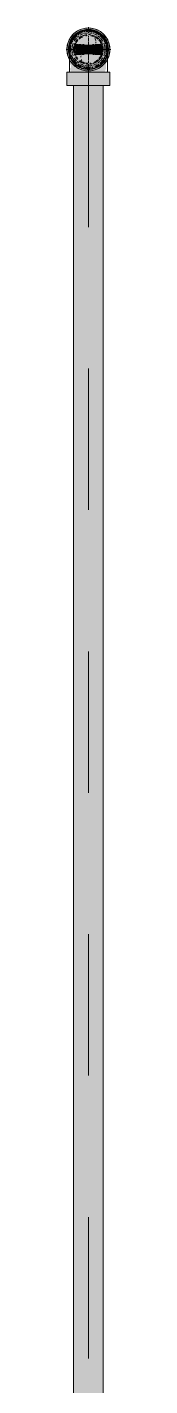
# Model space of a CAD drawing. Header units: millimetres. Extents: x -4000 to 187956, y -58990 to 162485.
# Drawn here: x 106725 to 106775, y 67950 to 69475 of the extents above; entities that cross this region are included whole.
import ezdxf

# ---------------------------------------------------------------- set-up
doc = ezdxf.new("R2010")
doc.units = ezdxf.units.MM
doc.linetypes.add('Dash 1_16_', pattern=[317.5, 158.75, -158.75])
for name, color, linetype, lineweight in [('F-SPRN', 3, 'Continuous', 9), ('P-PIPE', 3, 'Continuous', 9), ('P-PIPE-CNTR', 3, 'Continuous', 9)]:
    doc.layers.add(name, color=color, linetype=linetype, lineweight=lineweight)

# ---------------------------------------------------------------- blocks, each defined once
blk = doc.blocks.new('Sprinkler_Up - DN20-V470-0_000')
at = {"layer": 'F-SPRN', "transparency": 33554534}
for points in [[(-13.5, 0), (-3.9, 0.7), (-1.7, 2.9), (-1.2, 3.5), (-0.6, 4), (0.6, 4), (1.2, 3.5), (1.7, 2.9), (4.6, 0), (22.2, 0), (18, 13.1), (6.9, 21.2), (-6.9, 21.2), (-18, 13.1), (-22.2, 0)], [(0, -16.7), (4.3, -16.1), (11.8, -11.8), (16.1, -4.3), (16.1, 4.3), (11.8, 11.8), (8.3, 14.4), (0, 16.7), (-4.3, 16.1), (-11.8, 11.8), (-16.1, 4.3), (-16.1, -4.3), (-11.8, -11.8), (-8.3, -14.4)], [(0, -15.6), (7.8, -13.5), (13.5, -7.8), (15.1, -4), (15.1, 4), (13.5, 7.8), (7.8, 13.5), (0, 15.6), (-7.8, 13.5), (-11, 11), (-15.1, 4), (-15.1, -4), (-11, -11), (-7.8, -13.5)], [(0, -21.2), (6.9, -21.2), (18, -13.1), (22.2, 0), (3.9, -0.7), (1.7, -2.9), (1.2, -3.5), (0.6, -4), (-0.6, -4), (-1.2, -3.5), (-1.7, -2.9), (-4.6, 0), (-22.2, 0), (-18, -13.1), (-6.9, -21.2)], [(-10.9, -5.5), (-10.9, 5.4), (-14.5, 5.4), (-14.5, -5.5)], [(-7.7, -5.5), (-7.7, 5.4), (-10.9, 5.4), (-10.9, -5.5)], [(0, -5.5), (0, 5.4), (-7.7, 5.4), (-7.7, -5.5)], [(0, 0), (5.7, 0), (2.9, 4.9), (-2.9, 4.9), (-5.7, 0)], [(2.9, -4.9), (5.7, 0), (-5.7, 0), (-2.9, -4.9)], [(0, 0), (4.6, 0), (0, 4.6), (-4.6, 0)], [(0, -4.6), (4.6, 0), (-4.6, 0)], [(0, -2.6), (1.3, 0), (-1.8, 0)], [(-1.3, 0), (1.8, 0), (0, 2.6)], [(7.7, -5.5), (7.7, 5.4), (0, 5.4), (0, -5.5)], [(10.9, -5.5), (10.9, 5.4), (7.7, 5.4), (7.7, -5.5)], [(14.5, -5.5), (14.5, 5.4), (10.9, 5.4), (10.9, -5.5)]]:
    blk.add_hatch(color=1, dxfattribs=at).paths.add_polyline_path(points)
at = {"layer": 'F-SPRN', "color": 1}
for p, q in [((-11.5, 5.4), (-14.5, 5.4)), ((-14.5, 5.4), (-11.3, 5.4)), ((-14.5, 5.4), (-14.5, 3.7)), ((-14.5, 3.3), (-14.5, 0)), ((-11.5, 5.4), (-11.5, 4)), ((-10.9, 1.9), (-10.9, 3.6)), ((-10.8, 5.4), (-8, 5.4)), ((-8.1, 5.4), (-10.8, 5.4)), ((-8.1, 5.4), (-8.1, 2.8)), ((-8.1, 2.5), (-8.1, 0.7)), ((-7.7, 4.8), (-7.7, 2.7)), ((-7.7, 4.8), (-7.7, 2.7)), ((-7.7, 2.1), (-7.7, 0.5)), ((-7.7, 2.1), (-7.7, 0.5)), ((-6.7, 5.4), (-4.7, 5.4)), ((-5.8, 3.8), (-5.8, 2.2)), ((-2.1, 0.1), (-2.1, 0)), ((-2.1, 0), (-2.1, 0)), ((-2.1, 0), (-2.1, -0.1)), ((-1.9, 0.8), (-2, 0.7)), ((-1.8, 1), (-1.9, 0.9)), ((-1.6, 1.3), (-1.7, 1.2)), ((-1.7, 1.2), (-1.7, 1.1)), ((-1.4, 1.5), (-1.5, 1.5)), ((-1.1, 1.8), (-1.2, 1.7)), ((-1, 1.8), (-1.1, 1.8)), ((-0.9, 1.9), (-1, 1.8)), ((0, 2.1), (-0.1, 2.1)), ((2, 0.7), (1.9, 0.7)), ((2.1, 0), (2.1, 0.1)), ((2.1, 0), (2.1, 0)), ((4.7, 5.4), (6.5, 5.4)), ((7.7, 5.4), (10.8, 5.4)), ((7.7, 5.2), (7.7, 2.7)), ((7.7, 5.2), (7.7, 2.7)), ((7.7, 2.3), (7.7, 0.5)), ((7.7, 2.3), (7.7, 0.5)), ((10.8, 5.4), (8.1, 5.4)), ((8.1, 5.4), (8.1, 2.8)), ((8.1, 2.5), (8.1, 0.4)), ((10.9, 5.4), (14.5, 5.4)), ((10.9, 3.6), (10.9, 0.2)), ((14.5, 5.4), (11.5, 5.4)), ((11.5, 5.4), (11.5, 4)), ((11.5, 3), (11.5, 0.2)), ((14.5, 5.4), (14.5, -5.5)), ((-14.5, -1.3), (-14.5, -3.7)), ((-11.1, -5.5), (-14.5, -5.5)), ((-14.5, -5.5), (-11.5, -5.5)), ((-10.9, -2.6), (-10.9, -1.3)), ((-10.8, -5.5), (-8.1, -5.5)), ((-7.8, -5.5), (-10.8, -5.5)), ((-8.1, -4.2), (-8.1, -5.5)), ((-7.7, -2.7), (-7.7, -4)), ((-7.7, -2.7), (-7.7, -4)), ((-7, -5.5), (-5.8, -5.5)), ((-4.8, -5.5), (-7, -5.5)), ((-5.8, -2.3), (-5.8, -3.8)), ((0, -2.1), (0.1, -2.1)), ((7, -5.5), (4.8, -5.5)), ((5.8, -2.2), (5.8, -3.8)), ((5.8, -5.5), (7, -5.5)), ((7.7, -0.5), (7.7, -2.3)), ((7.7, -0.5), (7.7, -2.3)), ((7.7, -2.7), (7.7, -5.4)), ((7.7, -2.7), (7.7, -5.4)), ((10.8, -5.5), (7.7, -5.5)), ((8.1, -0.4), (8.1, -2.5)), ((8.1, -2.8), (8.1, -5.5)), ((8.1, -5.5), (10.8, -5.5)), ((10.9, -0.2), (10.9, -3.6)), ((14.5, -5.5), (10.9, -5.5)), ((11.5, -0.2), (11.5, -3)), ((11.5, -4), (11.5, -5.5)), ((11.5, -5.5), (14.5, -5.5))]:
    blk.add_line(p, q, dxfattribs=at)
at = {"layer": 'F-SPRN', "color": 1, "flags": 128}
for points in [[(-2, 0.4), (-2.1, 0.3), (-2.1, 0.2), (-2.1, 0.1)], [(-2, 0.7), (-2, 0.6), (-2, 0.5)], [(-2, 0.5), (-2, 0.5), (-2, 0.4)], [(-1.9, 0.9), (-1.9, 0.8), (-1.9, 0.8)], [(-1.7, 1.1), (-1.8, 1.1), (-1.8, 1)], [(-1.5, 1.5), (-1.5, 1.4), (-1.6, 1.3), (-1.6, 1.3)], [(-1.2, 1.7), (-1.2, 1.7), (-1.3, 1.6), (-1.4, 1.6), (-1.4, 1.5)], [(-0.8, 1.9), (-0.9, 1.9), (-0.9, 1.9)], [(-0.6, 2), (-0.7, 2), (-0.8, 1.9)], [(-0.5, 2), (-0.6, 2), (-0.6, 2)], [(-0.3, 2.1), (-0.4, 2), (-0.5, 2)], [(-0.1, 2.1), (-0.1, 2.1), (-0.2, 2.1), (-0.3, 2.1)], [(0.3, 2.1), (0.2, 2.1), (0.1, 2.1), (0, 2.1)], [(0.5, 2), (0.4, 2), (0.4, 2), (0.3, 2.1)], [(1.6, 1.3), (1.6, 1.4), (1.5, 1.4), (1.4, 1.5), (1.4, 1.5), (1.3, 1.6), (1.3, 1.7), (1.2, 1.7), (1.1, 1.7), (1.1, 1.8), (1, 1.8), (0.9, 1.9), (0.8, 1.9), (0.8, 1.9), (0.7, 2), (0.6, 2), (0.5, 2)], [(1.9, 0.9), (1.8, 1), (1.8, 1), (1.8, 1.1), (1.7, 1.2), (1.7, 1.2), (1.6, 1.3)], [(1.9, 0.7), (1.9, 0.8), (1.9, 0.9)], [(2.1, 0.1), (2.1, 0.2), (2.1, 0.2), (2.1, 0.3), (2, 0.4), (2, 0.5), (2, 0.6), (2, 0.7)], [(-2.1, -0.1), (-2.1, -0.2), (-2.1, -0.2), (-2.1, -0.3)], [(-2.1, -0.3), (-2, -0.4), (-2, -0.5), (-2, -0.6), (-2, -0.7), (-1.9, -0.7), (-1.9, -0.8), (-1.9, -0.9), (-1.8, -1), (-1.8, -1), (-1.8, -1.1), (-1.7, -1.2), (-1.7, -1.2), (-1.6, -1.3), (-1.6, -1.4), (-1.5, -1.4), (-1.4, -1.5), (-1.4, -1.5), (-1.3, -1.6), (-1.3, -1.7), (-1.2, -1.7), (-1.1, -1.7), (-1.1, -1.8), (-1, -1.8), (-0.9, -1.9), (-0.8, -1.9), (-0.8, -1.9), (-0.7, -2), (-0.6, -2), (-0.5, -2), (-0.4, -2), (-0.4, -2), (-0.3, -2.1), (-0.2, -2.1), (-0.1, -2.1), (0, -2.1)], [(0.1, -2.1), (0.1, -2.1), (0.2, -2.1), (0.3, -2.1), (0.4, -2), (0.5, -2), (0.6, -2), (0.6, -2), (0.7, -2), (0.8, -1.9), (0.9, -1.9), (0.9, -1.9), (1, -1.8), (1.1, -1.8), (1.2, -1.7), (1.2, -1.7), (1.3, -1.6), (1.4, -1.6), (1.4, -1.5), (1.5, -1.5), (1.5, -1.4), (1.6, -1.3), (1.6, -1.3), (1.7, -1.2), (1.7, -1.1), (1.8, -1.1), (1.8, -1), (1.9, -0.9), (1.9, -0.8), (1.9, -0.8), (2, -0.7), (2, -0.6), (2, -0.5), (2, -0.5), (2, -0.4), (2.1, -0.3), (2.1, -0.2), (2.1, -0.1), (2.1, 0)]]:
    blk.add_lwpolyline(points, dxfattribs=at)
at = {"layer": 'F-SPRN', "color": 1}
for radius, start, end in [(22.2, 360, 180), (21.9, 126.6942, 143.2701), (21.9, 108.2621, 125.7507), (16.7, 106.5995, 120), (16.7, 106.5995, 120), (21.9, 99.348, 107.901), (16.7, 96.4143, 105), (16.7, 96.4143, 105), (21.9, 90.145, 98.8503), (15.6, 95.5762, 100.6843), (15.6, 95.5762, 100.6843), (16.7, 83.0684, 90), (16.7, 83.0684, 90), (21.9, 72.5583, 89.4624), (15.6, 75.573, 80.5892), (15.6, 75.573, 80.5892), (16.7, 60, 75), (16.7, 60, 75), (21.9, 54.2493, 71.7379), (21.9, 36.7299, 53.3058), (21.9, 165.6773, 179.2615), (21.9, 144.7698, 164.8151), (16.7, 167.6802, 180), (16.7, 167.6802, 180), (16.7, 155.3879, 164.9693), (16.7, 155.3879, 164.9693), (15.6, 166.4265, 180), (15.6, 166.4265, 180), (15.6, 150.9409, 165), (15.6, 159.6139, 165), (16.7, 136.7213, 149.931), (16.7, 136.7213, 149.931), (15.6, 150.9409, 156.3845), (15.6, 138.4214, 150), (15.6, 138.4214, 150), (16.7, 121.4181, 130.5751), (16.7, 121.4181, 130.5751), (15.6, 120.5262, 133.2078), (15.6, 120.5262, 133.2078), (15.6, 114.4363, 119.9813), (15.6, 114.4363, 119.9813), (4.63, 155.7832, 180), (4.63, 155.7832, 180), (4.63, 109.0192, 138.2703), (4.63, 109.0192, 138.2703), (2.56, 109.0192, 168.8278), (2.56, 109.0192, 168.8278), (2.04, 109.0192, 180), (4.63, 17.9592, 90), (4.63, 17.9592, 90), (3.81, 57.0577, 90), (2.56, 14.5599, 90), (2.56, 14.5599, 90), (2.04, 10.4703, 90), (3.81, 16.1605, 43.8358), (15.6, 67.5614, 74.5481), (15.6, 67.5614, 74.5481), (15.6, 60.0187, 65.5637), (15.6, 60.0187, 65.5637), (15.6, 46.7922, 60), (15.6, 46.7922, 60), (16.7, 49.4249, 58.5819), (16.7, 49.4249, 58.5819), (15.6, 30, 41.5786), (15.6, 30, 41.5786), (16.7, 30, 43.2787), (16.7, 30, 43.2787), (15.6, 23.6155, 29.5646), (15.6, 15, 29.5646), (15.6, 15, 20.3861), (16.7, 15, 24.6121), (16.7, 15, 24.6121), (15.6, 360, 13.6618), (15.6, 0, 13.6618), (16.7, 360, 12.3198), (16.7, 0, 12.3198), (21.9, 15.1849, 35.2302), (21.9, 0.7385, 14.3227), (22.2, 180, 360), (21.9, 180.7385, 194.3227), (21.9, 195.1849, 215.2302), (21.9, 216.7299, 233.3058), (16.7, 180, 192.3198), (16.7, 180, 192.3198), (16.7, 195.0307, 204.6121), (16.7, 195.0307, 204.6121), (15.6, 181.9082, 193.6618), (15.6, 181.9082, 193.6618), (15.6, 197.3339, 209.5646), (15.6, 197.3339, 209.5646), (16.7, 210.069, 223.2787), (16.7, 210.069, 223.2787), (15.6, 212.5472, 221.5786), (15.6, 212.5472, 221.5786), (16.7, 229.4249, 238.5819), (16.7, 229.4249, 238.5819), (15.6, 233.795, 240), (15.6, 233.795, 240), (16.7, 240, 255), (16.7, 240, 255), (15.6, 240.0187, 254.5481), (15.6, 240.0187, 254.5481), (4.63, 197.9592, 0), (4.63, 197.9592, 270), (15.6, 255, 267.64), (15.6, 255, 267.64), (3.81, 196.1605, 360), (2.56, 191.1677, 0), (2.56, 191.1677, 360), (2.04, 190.4703, 0), (4.63, 270, 360), (16.7, 286.5995, 300), (16.7, 286.5995, 300), (15.6, 294.4363, 299.9813), (15.6, 294.4363, 299.9813), (15.6, 300, 313.2078), (15.6, 300, 313.2078), (16.7, 301.4181, 310.5751), (16.7, 301.4181, 310.5751), (15.6, 318.4214, 330), (15.6, 318.4214, 330), (16.7, 316.7213, 330), (16.7, 316.7213, 330), (21.9, 306.6942, 323.2701), (15.6, 330.4354, 345), (15.6, 330.4354, 336.3845), (15.6, 339.6139, 345), (15.6, 346.3382, 360), (15.6, 346.3382, 360), (16.7, 335.3879, 345), (16.7, 335.3879, 345), (16.7, 347.6802, 360), (16.7, 347.6802, 360), (21.9, 324.7698, 344.8151), (21.9, 345.6773, 359.2615), (21.9, 234.2493, 251.7379), (21.9, 252.5583, 269.4624), (16.7, 263.0684, 270), (16.7, 263.0684, 270), (21.9, 270.145, 278.8503), (15.6, 275.5762, 280.6843), (15.6, 275.5762, 280.6843), (16.7, 276.4143, 285), (16.7, 276.4143, 285), (21.9, 279.348, 287.901), (21.9, 288.2621, 305.7507)]:
    blk.add_arc((0, 0), radius, start, end, dxfattribs=at)
blk = doc.blocks.new('Steel_Transition_Threaded_HoaPhat - Standard-V252-0_000')
at = {"layer": 'P-PIPE', "lineweight": 13, "transparency": 33554534}
h = blk.add_hatch(color=1, dxfattribs=at)
h.paths.add_polyline_path([(86750, 131427.6), (86755.8, 131428.4), (86761.3, 131430.6), (86765.9, 131434.2), (86769.5, 131438.8), (86771.7, 131444.3), (86772.5, 131450.1), (86771.7, 131455.9), (86769.5, 131461.3), (86765.9, 131466), (86761.3, 131469.6), (86755.8, 131471.8), (86750, 131472.6), (86744.2, 131471.8), (86738.8, 131469.6), (86734.1, 131466), (86730.5, 131461.3), (86728.3, 131455.9), (86727.5, 131450.1), (86728.3, 131444.3), (86730.5, 131438.8), (86734.1, 131434.2), (86738.8, 131430.6), (86744.2, 131428.4)])
h.paths.add_polyline_path([(86750, 131430), (86744.8, 131430.7), (86740, 131432.7), (86735.8, 131435.9), (86732.6, 131440), (86730.6, 131444.9), (86729.9, 131450.1), (86730.6, 131455.3), (86732.6, 131460.1), (86735.8, 131464.3), (86740, 131467.5), (86744.8, 131469.5), (86750, 131470.2), (86755.2, 131469.5), (86760.1, 131467.5), (86764.2, 131464.3), (86767.4, 131460.1), (86769.4, 131455.3), (86770.1, 131450.1), (86769.4, 131444.9), (86767.4, 131440), (86764.2, 131435.9), (86760.1, 131432.7), (86755.2, 131430.7)])
for points in [[(86750, 131430), (86750, 131433.7), (86741.8, 131435.9), (86735.8, 131441.9), (86733.6, 131450.1), (86735.8, 131458.3), (86741.8, 131464.3), (86750, 131466.5), (86750, 131470.2), (86744.8, 131469.5), (86740, 131467.5), (86735.8, 131464.3), (86732.6, 131460.1), (86730.6, 131455.3), (86729.9, 131450.1), (86730.6, 131444.9), (86732.6, 131440), (86735.8, 131435.9), (86740, 131432.7), (86744.8, 131430.7)], [(86750, 131431.6), (86754.8, 131432.2), (86759.3, 131434.1), (86763.1, 131437), (86766, 131440.8), (86767.9, 131445.3), (86768.5, 131450.1), (86767.9, 131454.9), (86766, 131459.3), (86763.1, 131463.2), (86759.3, 131466.1), (86754.8, 131468), (86750, 131468.6), (86745.2, 131468), (86740.8, 131466.1), (86736.9, 131463.2), (86734, 131459.3), (86732.1, 131454.9), (86731.5, 131450.1), (86732.1, 131445.3), (86734, 131440.8), (86736.9, 131437), (86740.8, 131434.1), (86745.2, 131432.2)], [(86750, 131430), (86755.2, 131430.7), (86760.1, 131432.7), (86764.2, 131435.9), (86767.4, 131440), (86769.4, 131444.9), (86770.1, 131450.1), (86769.4, 131455.3), (86767.4, 131460.1), (86764.2, 131464.3), (86760.1, 131467.5), (86755.2, 131469.5), (86750, 131470.2), (86750, 131466.5), (86758.2, 131464.3), (86764.2, 131458.3), (86766.4, 131450.1), (86764.2, 131441.9), (86758.2, 131435.9), (86750, 131433.7)]]:
    blk.add_hatch(color=1, dxfattribs=at).paths.add_polyline_path(points)
at = {"layer": 'P-PIPE', "color": 20, "lineweight": 13}
for radius, start, end in [(22.5, 90, 270), (22.5, 105, 120), (22.5, 90, 105), (22.5, 75, 90), (22.5, 270, 90), (22.5, 60, 75), (22.5, 165, 180), (22.5, 150, 165), (22.5, 135, 150), (20.1, 150, 162.7449), (18.5, 157.6232, 165), (18.5, 157.6232, 165), (20.1, 135, 148.1553), (18.5, 136.4297, 150), (18.5, 136.4297, 150), (22.5, 120, 135), (16.4, 158.0319, 163.506), (20.1, 128.8856, 135), (16.4, 143.5463, 150), (18.5, 123.4976, 133.2041), (18.5, 123.4976, 133.2041), (20.1, 120, 125.0043), (16.4, 121.0738, 128.0319), (20.1, 109.6859, 120), (18.5, 106.819, 120), (18.5, 106.819, 120), (16.4, 115.1607, 120), (16.4, 107.4657, 111.9681), (20.1, 100.9975, 105), (18.5, 91.4353, 103.2046), (18.5, 91.4353, 103.2046), (16.4, 96.2132, 104.6042), (20.1, 90.5246, 98.5089), (18.5, 78.0986, 90), (18.5, 78.0986, 90), (20.1, 75.0607, 87.9279), (18.5, 60, 75), (18.5, 60, 75), (16.4, 66.9681, 72.9388), (20.1, 60, 75), (16.4, 50.4733, 56.6389), (20.1, 54.9957, 60), (18.5, 46.7959, 56.5024), (18.5, 46.7959, 56.5024), (22.5, 45, 60), (20.1, 45, 51.1144), (16.4, 30, 38.0319), (18.5, 30, 43.5703), (18.5, 30, 43.5703), (20.1, 31.8447, 45), (22.5, 30, 45), (18.5, 15, 22.3768), (18.5, 15, 22.3768), (20.1, 17.2551, 30), (22.5, 15, 30), (22.5, 0, 15), (22.5, 180, 195), (22.5, 195, 210), (20.1, 166.0499, 180), (20.1, 180, 193.9501), (20.1, 197.2551, 210), (18.5, 166.5939, 193.4061), (18.5, 166.5939, 180), (18.5, 180, 193.4061), (18.5, 195, 202.3768), (18.5, 195, 202.3768), (16.4, 168.5467, 178.9063), (16.4, 184.8393, 191.4533), (18.5, 210, 223.5703), (18.5, 210, 223.5703), (16.4, 210.6635, 216.4537), (18.5, 316.4297, 330), (18.5, 316.4297, 330), (16.4, 338.0319, 342.8691), (16.4, 353.5463, 8.0319), (18.5, 337.6232, 345), (18.5, 337.6232, 345), (20.1, 330, 342.7449), (18.5, 346.5939, 13.4061), (18.5, 0, 13.4061), (18.5, 346.5939, 0), (20.1, 0, 13.9501), (20.1, 346.0499, 0), (22.5, 330, 345), (22.5, 345, 0), (22.5, 210, 225), (20.1, 211.8447, 225), (22.5, 225, 240), (20.1, 225, 231.1144), (18.5, 226.7959, 236.5024), (18.5, 226.7959, 236.5024), (20.1, 234.9957, 240), (22.5, 240, 255), (16.4, 230.4733, 236.6389), (20.1, 240, 255), (18.5, 240, 255), (18.5, 240, 255), (16.4, 240, 246.5955), (22.5, 255, 270), (16.4, 250.3629, 255), (20.1, 255.0607, 267.9279), (18.5, 258.0986, 270), (18.5, 258.0986, 270), (16.4, 264.1652, 268.506), (22.5, 270, 285), (20.1, 270.5246, 278.5089), (18.5, 271.4353, 283.2046), (18.5, 271.4353, 283.2046), (16.4, 276.2132, 283.9063), (20.1, 280.9975, 285), (16.4, 287.4657, 291.9681), (18.5, 286.819, 300), (18.5, 286.819, 300), (22.5, 285, 300), (16.4, 293.4045, 300), (20.1, 289.6859, 300), (20.1, 300, 305.0043), (18.5, 303.4976, 313.2041), (18.5, 303.4976, 313.2041), (22.5, 300, 315), (20.1, 308.8856, 315), (20.1, 315, 328.1553), (22.5, 315, 330)]:
    blk.add_arc((86750, 131450.1), radius, start, end, dxfattribs=at)
blk = doc.blocks.new('Steel_Elbow_Threaded_HoaPhat - Standard-V471-0_000')
at = {"layer": 'P-PIPE', "lineweight": 13, "transparency": 33554534}
for points in [[(106750, 69426), (106756.2, 69426.8), (106762.1, 69429.2), (106767.1, 69433), (106770.9, 69438), (106773.3, 69443.8), (106774.1, 69450.1), (106773.3, 69456.3), (106770.9, 69462.1), (106767.1, 69467.1), (106762.1, 69471), (106756.2, 69473.4), (106750, 69474.2), (106743.8, 69473.4), (106737.9, 69471), (106733, 69467.1), (106729.1, 69462.1), (106726.7, 69456.3), (106725.9, 69450.1), (106726.7, 69443.8), (106729.1, 69438), (106733, 69433), (106737.9, 69429.2), (106743.8, 69426.8)], [(106726.7, 69409.5), (106750, 69409.5), (106750, 69424.7), (106725.9, 69424.7), (106725.9, 69409.5)], [(106774.1, 69409.5), (106773.3, 69424.7), (106750, 69424.7), (106750, 69409.5), (106773.3, 69409.5)]]:
    blk.add_hatch(color=1, dxfattribs=at).paths.add_polyline_path(points)
h = blk.add_hatch(color=1, dxfattribs=at)
h.paths.add_polyline_path([(106733.1, 69434.9), (106730.5, 69439.5), (106731.4, 69435.6)])
h.paths.add_polyline_path([(106730.4, 69424.7), (106750, 69424.7), (106750, 69428.9), (106742.8, 69430.2), (106744.1, 69428.3), (106736.6, 69433), (106732.6, 69437.1), (106733.8, 69431.9), (106731.4, 69435.6), (106729.1, 69441.6), (106729.4, 69433), (106730.5, 69433.3), (106730.6, 69429.2), (106729.3, 69428.9)])
h = blk.add_hatch(color=1, dxfattribs=at)
h.paths.add_polyline_path([(106757.2, 69430.2), (106759.7, 69430.2), (106755.9, 69428.3)])
h.paths.add_polyline_path([(106768.3, 69424.7), (106769.7, 69428.5), (106769.9, 69435.9), (106770.2, 69440), (106768.8, 69439.5), (106762.8, 69432.6), (106757.2, 69430.2), (106750, 69428.9), (106750, 69424.7), (106766, 69424.7)])
h.paths.add_polyline_path([(106765.7, 69433.4), (106766.1, 69435.6), (106768.2, 69436.4)])
at = {"layer": 'P-PIPE', "color": 20, "lineweight": 13}
for p, q in [((106734.7, 69464.7), (106735.3, 69465.3)), ((106736.5, 69466.4), (106737.2, 69466.9)), ((106737.2, 69466.9), (106737.9, 69467.4)), ((106739.3, 69468.3), (106740, 69468.7)), ((106741.6, 69469.5), (106742.3, 69469.8)), ((106742.3, 69469.8), (106743.1, 69470.1)), ((106743.1, 69470.1), (106743.9, 69470.3)), ((106743.9, 69470.3), (106744.8, 69470.6)), ((106746.4, 69470.9), (106747.2, 69471.1)), ((106747.2, 69471.1), (106748.1, 69471.1)), ((106749.8, 69471.2), (106750, 69471.2)), ((106752.5, 69471.1), (106753.4, 69471)), ((106755, 69470.6), (106755.8, 69470.4)), ((106755.8, 69470.4), (106756.7, 69470.2)), ((106761.2, 69468), (106761.9, 69467.5)), ((106764.6, 69465.4), (106765.2, 69464.8)), ((106728.9, 69450.1), (106728.9, 69450.1)), ((106728.9, 69449.5), (106728.9, 69449.7)), ((106728.9, 69449.3), (106728.9, 69449.5)), ((106729, 69452.6), (106729.1, 69453.5)), ((106729.5, 69455.1), (106729.7, 69455.9)), ((106733, 69462.7), (106733.6, 69463.4)), ((106766.3, 69463.6), (106766.8, 69462.9)), ((106766.8, 69462.9), (106767.3, 69462.2)), ((106767.3, 69462.2), (106767.8, 69461.5)), ((106767.8, 69461.5), (106768.2, 69460.8)), ((106768.2, 69460.8), (106768.7, 69460.1)), ((106768.7, 69460.1), (106769, 69459.3)), ((106769, 69459.3), (106769.4, 69458.5)), ((106770.3, 69456.2), (106770.5, 69455.3)), ((106770.8, 69453.7), (106771, 69452.8)), ((106771.1, 69451.2), (106771.2, 69450.3)), ((106771.2, 69450.3), (106771.2, 69450.1)), ((106771.2, 69450.1), (106771.2, 69450.1)), ((106728.9, 69445.5), (106728.9, 69446.1)), ((106728.9, 69444.9), (106728.9, 69445.5)), ((106728.9, 69442.9), (106728.9, 69443.6)), ((106728.9, 69442.2), (106728.9, 69442.9)), ((106728.9, 69441.4), (106728.9, 69442.2)), ((106728.9, 69440.6), (106728.9, 69441.4)), ((106728.9, 69439.8), (106728.9, 69440.6)), ((106728.9, 69439), (106728.9, 69439.8)), ((106728.9, 69438.2), (106728.9, 69439)), ((106771.2, 69448.1), (106771.2, 69447.7)), ((106771.2, 69447.7), (106771.2, 69447.2)), ((106771.2, 69446.2), (106771.2, 69445.6)), ((106771.2, 69445.6), (106771.2, 69445.1)), ((106771.2, 69445.1), (106771.2, 69444.4)), ((106771.2, 69444.4), (106771.2, 69443.8)), ((106771.2, 69443.8), (106771.2, 69443.1)), ((106771.2, 69443.1), (106771.2, 69442.4)), ((106771.2, 69442.4), (106771.2, 69441.6)), ((106771.2, 69441.6), (106771.2, 69440.9)), ((106771.2, 69440.9), (106771.2, 69440.1)), ((106771.2, 69440.1), (106771.2, 69439.2)), ((106771.2, 69439.2), (106771.2, 69438.4)), ((106725.9, 69424.7), (106725.9, 69409.5)), ((106726.7, 69424.7), (106725.9, 69424.7)), ((106750, 69424.7), (106725.9, 69424.7)), ((106729.1, 69424.7), (106726.7, 69424.7)), ((106728.9, 69424.7), (106729.2, 69424.7)), ((106728.9, 69424.7), (106729.2, 69424.7)), ((106730.3, 69424.7), (106729.1, 69424.7)), ((106729.2, 69424.7), (106730.1, 69424.7)), ((106729.2, 69424.7), (106731.7, 69424.7)), ((106730.1, 69424.7), (106731.7, 69424.7)), ((106733, 69424.7), (106730.3, 69424.7)), ((106731.7, 69424.7), (106732.8, 69424.7)), ((106731.7, 69424.7), (106736.4, 69424.7)), ((106733.8, 69424.7), (106736.4, 69424.7)), ((106742.7, 69424.7), (106734, 69424.7)), ((106736.4, 69424.7), (106742.8, 69424.7)), ((106736.4, 69424.7), (106742.8, 69424.7)), ((106743.7, 69424.7), (106750, 69424.7)), ((106743.7, 69424.7), (106750, 69424.7)), ((106750, 69424.7), (106743.8, 69424.7)), ((106756.2, 69424.7), (106750, 69424.7)), ((106774.1, 69424.7), (106750, 69424.7)), ((106750, 69424.7), (106756.3, 69424.7)), ((106750, 69424.7), (106756.3, 69424.7)), ((106757.2, 69424.7), (106763.6, 69424.7)), ((106757.2, 69424.7), (106763.6, 69424.7)), ((106766, 69424.7), (106757.3, 69424.7)), ((106763.6, 69424.7), (106766.2, 69424.7)), ((106763.6, 69424.7), (106768.3, 69424.7)), ((106768.5, 69424.7), (106767.1, 69424.7)), ((106767.2, 69424.7), (106768.3, 69424.7)), ((106768.3, 69424.7), (106770.8, 69424.7)), ((106768.3, 69424.7), (106770.8, 69424.7)), ((106770.9, 69424.7), (106768.5, 69424.7)), ((106770.8, 69424.7), (106771.2, 69424.7)), ((106770.8, 69424.7), (106771.2, 69424.7)), ((106773.3, 69424.7), (106770.9, 69424.7)), ((106774.1, 69424.7), (106773.3, 69424.7)), ((106774.1, 69409.5), (106774.1, 69424.7)), ((106725.9, 69409.5), (106726.7, 69409.5)), ((106725.9, 69409.5), (106750, 69409.5)), ((106726.7, 69409.5), (106729.1, 69409.5)), ((106729.1, 69409.5), (106733, 69409.5)), ((106733.8, 69409.5), (106737.9, 69409.5)), ((106738.2, 69409.5), (106750, 69409.5)), ((106750, 69409.5), (106761.8, 69409.5)), ((106750, 69409.5), (106774.1, 69409.5)), ((106762.1, 69409.5), (106766.2, 69409.5)), ((106767.1, 69409.5), (106770.9, 69409.5)), ((106770.9, 69409.5), (106773.3, 69409.5)), ((106773.3, 69409.5), (106774.1, 69409.5))]:
    blk.add_line(p, q, dxfattribs=at)
at = {"layer": 'P-PIPE', "color": 20, "lineweight": 13, "flags": 128}
for points in [[(106733.6, 69463.4), (106734.1, 69464), (106734.7, 69464.7)], [(106735.3, 69465.3), (106735.9, 69465.8), (106736.5, 69466.4)], [(106737.9, 69467.4), (106738.6, 69467.9), (106739.3, 69468.3)], [(106740, 69468.7), (106740.8, 69469.1), (106741.6, 69469.5)], [(106744.8, 69470.6), (106745.6, 69470.8), (106746.4, 69470.9)], [(106748.1, 69471.1), (106748.9, 69471.2), (106749.8, 69471.2)], [(106750, 69471.2), (106750.8, 69471.2), (106751.7, 69471.2), (106752.5, 69471.1)], [(106753.4, 69471), (106754.2, 69470.8), (106755, 69470.6)], [(106756.7, 69470.2), (106757.5, 69469.9), (106758.2, 69469.6), (106759, 69469.2), (106759.8, 69468.8)], [(106759.8, 69468.8), (106760.5, 69468.4), (106761.2, 69468)], [(106761.9, 69467.5), (106762.6, 69467.1), (106763.3, 69466.5)], [(106763.3, 69466.5), (106763.9, 69466), (106764.6, 69465.4)], [(106765.2, 69464.8), (106765.8, 69464.2), (106766.3, 69463.6)], [(106728.9, 69450.1), (106728.9, 69450.9), (106728.9, 69451.8), (106729, 69452.6)], [(106728.9, 69449.7), (106728.9, 69449.9), (106728.9, 69450), (106728.9, 69450.1)], [(106728.9, 69448.4), (106728.9, 69448.7), (106728.9, 69449), (106728.9, 69449.3)], [(106729.1, 69453.5), (106729.3, 69454.3), (106729.5, 69455.1)], [(106729.7, 69455.9), (106729.9, 69456.7), (106730.2, 69457.5), (106730.5, 69458.3), (106730.9, 69459.1), (106731.2, 69459.9)], [(106731.2, 69459.9), (106731.6, 69460.6), (106732.1, 69461.3)], [(106732.1, 69461.3), (106732.5, 69462), (106733, 69462.7)], [(106769.4, 69458.5), (106769.7, 69457.8), (106770, 69457), (106770.3, 69456.2)], [(106770.5, 69455.3), (106770.7, 69454.5), (106770.8, 69453.7)], [(106771, 69452.8), (106771.1, 69452), (106771.1, 69451.2)], [(106771.2, 69450.1), (106771.2, 69450), (106771.2, 69449.9), (106771.2, 69449.8), (106771.2, 69449.6)], [(106771.2, 69449.6), (106771.2, 69449.4), (106771.2, 69449.1)], [(106771.2, 69449.1), (106771.2, 69448.8), (106771.2, 69448.5), (106771.2, 69448.1)], [(106728.9, 69447.5), (106728.9, 69448), (106728.9, 69448.4)], [(106728.9, 69446.1), (106728.9, 69446.6), (106728.9, 69447.1), (106728.9, 69447.5)], [(106728.9, 69443.6), (106728.9, 69444.3), (106728.9, 69444.9)], [(106728.9, 69424.7), (106728.9, 69425.7), (106728.9, 69426.7), (106728.9, 69427.7), (106728.9, 69428.7), (106728.9, 69429.7), (106728.9, 69430.7), (106728.9, 69431.7), (106728.9, 69432.7), (106728.9, 69433.6), (106728.9, 69434.6), (106728.9, 69435.5), (106728.9, 69436.4), (106728.9, 69437.3), (106728.9, 69438.2)], [(106771.2, 69447.2), (106771.2, 69446.7), (106771.2, 69446.2)], [(106771.2, 69438.4), (106771.2, 69437.5), (106771.2, 69436.6), (106771.2, 69435.7), (106771.2, 69434.8), (106771.2, 69433.9), (106771.2, 69432.9), (106771.2, 69432), (106771.2, 69431), (106771.2, 69430), (106771.2, 69429), (106771.2, 69428), (106771.2, 69427), (106771.2, 69426), (106771.2, 69424.9), (106771.2, 69424.7)]]:
    blk.add_lwpolyline(points, dxfattribs=at)
at = {"layer": 'P-PIPE', "color": 20, "lineweight": 13}
for radius, start, end in [(24.1, 90, 270), (24.1, 135, 150), (24.1, 120, 135), (21.1, 130, 141.5729), (24.1, 105, 120), (21.1, 112.9314, 123.6981), (24.1, 90, 105), (21.1, 99.9303, 104.963), (21.1, 91.1041, 98.9613), (24.1, 75, 90), (24.1, 270, 90), (21.1, 75.037, 90), (24.1, 60, 75), (21.1, 54.2198, 67.6765), (24.1, 45, 60), (21.1, 38.4271, 50), (24.1, 30, 45), (24.1, 165, 180), (24.1, 180, 195), (24.1, 150, 165), (21.1, 172.2328, 178.0289), (21.1, 181.9562, 187.2796), (21.1, 165.7343, 170), (21.1, 154.6252, 164.9545), (21.1, 150.0026, 154.1966), (21.1, 25.3748, 29.9974), (21.1, 15.0455, 24.7351), (21.1, 10, 14.2657), (24.1, 15, 30), (21.1, 1.9711, 7.7672), (21.1, 352.7204, 358.0438), (24.1, 0, 15), (24.1, 345, 0), (24.1, 195, 210), (24.1, 210, 225), (21.1, 195.0335, 203.6422), (21.1, 205.3678, 209.9924), (21.1, 213.7408, 218.4146), (21.1, 218.9512, 230), (21.1, 310, 321.0488), (21.1, 321.5854, 326.2592), (24.1, 315, 330), (21.1, 330.0076, 334.6322), (21.1, 336.3578, 344.9665), (21.1, 345.7465, 350), (24.1, 330, 345), (24.1, 225, 240), (21.1, 234.1976, 239.9895), (24.1, 240, 255), (21.1, 240.7988, 247.0623), (24.1, 255, 270), (21.1, 255.0343, 270), (21.1, 270, 275.2662), (24.1, 270, 285), (21.1, 279.9464, 284.9657), (24.1, 285, 300), (21.1, 292.3295, 305.8024), (24.1, 300, 315)]:
    blk.add_arc((106750, 69450.1), radius, start, end, dxfattribs=at)

msp = doc.modelspace()

# ---------------------------------------------------------------- hatches: boundary and pattern name
at = {"layer": 'P-PIPE', "transparency": 33554534}
for points in [[(106741.7, 69435.6), (106742.8, 69437.6), (106741.7, 69441.7), (106742.8, 69445.9), (106745.8, 69449), (106757.2, 69454.3), (106758.4, 69458.4), (106757.2, 69462.6), (106755.9, 69464.3), (106750, 69466.8), (106741.7, 69464.6), (106735.5, 69458.4), (106733.3, 69450.1), (106735.5, 69441.7), (106738.2, 69438.3)], [(106750, 69433.4), (106758.4, 69435.6), (106761.8, 69438.3), (106766.1, 69445.8), (106766.1, 69454.4), (106761.8, 69461.9), (106758.4, 69464.6), (106750, 69466.8), (106745.7, 69466.2), (106738.2, 69461.9), (106733.9, 69454.4), (106733.9, 69445.8), (106738.2, 69438.3), (106741.7, 69435.6)], [(106750, 67950.1), (106750, 69409.5), (106733.3, 69409.5), (106733.9, 67950.1), (106745.7, 67950.1)], [(106750, 67950.1), (106766.7, 67950.1), (106766.1, 69409.5), (106750, 69409.5), (106750, 68498.1)], [(106750, 66490.6), (106750, 67950.1), (106733.3, 67950.1), (106733.9, 66490.6), (106745.7, 66490.6)], [(106750, 66490.6), (106766.7, 66490.6), (106766.1, 67950.1), (106750, 67950.1), (106750, 66600.1)]]:
    msp.add_hatch(color=1, dxfattribs=at).paths.add_polyline_path(points)

# ---------------------------------------------------------------- linework, layer by layer
at = {"layer": 'P-PIPE', "color": 20, "lineweight": 13}
for p, q in [((106733.3, 69409.5), (106733.3, 66490.6)), ((106737.9, 69409.5), (106733.3, 69409.5)), ((106761.8, 69409.5), (106738.2, 69409.5)), ((106766.7, 69409.5), (106762.1, 69409.5)), ((106766.7, 66490.6), (106766.7, 69409.5))]:
    msp.add_line(p, q, dxfattribs=at)
at = {"layer": 'P-PIPE', "color": 1}
for centre, radius, start, end in [((106750, 69458.4), 8.35, 69.0027, 79.2369), ((106750, 69450.1), 16.7, 46.0317, 57.203), ((106750, 69450.1), 16.7, 170.1108, 177.203), ((106750, 69450.1), 16.7, 182.797, 189.8892), ((106750, 69450.1), 16.7, 157.579, 164.2722), ((106750, 69441.7), 8.35, 115.6806, 125.5287), ((106750, 69441.7), 8.35, 100.6842, 114.0387), ((106750, 69441.7), 8.35, 90, 100.6842), ((106750, 69458.4), 8.35, 270, 280.6842), ((106750, 69458.4), 8.35, 316.3183, 330), ((106750, 69458.4), 8.35, 20.1285, 29.0413), ((106750, 69458.4), 8.35, 8.0385, 17.9918), ((106750, 69458.4), 8.35, 352.2824, 1.6717), ((106750, 69450.1), 16.7, 39.3092, 45.2846), ((106750, 69450.1), 16.7, 32.3031, 39.2955), ((106750, 69450.1), 16.7, 23.314, 31.0974), ((106750, 69450.1), 16.7, 16.9375, 22.421), ((106750, 69450.1), 16.7, 4.3093, 9.8892), ((106750, 69450.1), 16.7, 190.2154, 195.2487), ((106750, 69450.1), 16.7, 231.8726, 237.203), ((106750, 69441.7), 8.35, 172.0327, 181.5407), ((106750, 69441.7), 8.35, 199.9004, 209.0413), ((106750, 69441.7), 8.35, 131.0366, 150), ((106750, 69441.7), 8.35, 226.6998, 237.8461), ((106750, 69441.7), 8.35, 249.0027, 259.2369), ((106750, 69450.1), 16.7, 264.6626, 273.5288), ((106750, 69450.1), 16.7, 308.1274, 313.9683), ((106750, 69450.1), 16.7, 314.7154, 320.6908), ((106750, 69450.1), 16.7, 328.9026, 336.686), ((106750, 69450.1), 16.7, 337.2636, 343.0625)]:
    msp.add_arc(centre, radius, start, end, dxfattribs=at)
at = {"layer": 'P-PIPE-CNTR', "color": 1, "linetype": 'Dash 1_16_'}
for p, q in [((106750, 69472.6), (106750, 69475.1)), ((106750, 69471.2), (106750, 69472.6)), ((106750, 69468.6), (106750, 69470.2)), ((106750, 69463.6), (106750, 69465.2)), ((106725, 69450.1), (106727.5, 69450.1)), ((106727.8, 69450.1), (106731.5, 69450.1)), ((106731.5, 69450.1), (106733.3, 69450.1)), ((106736.9, 69450.1), (106740.4, 69450.1)), ((106740.4, 69450.1), (106742.3, 69450.1)), ((106745.4, 69450.1), (106747.6, 69450.1)), ((106748.7, 69450.1), (106750, 69450.1)), ((106750, 69459.8), (106750, 69462.6)), ((106750, 69455.5), (106750, 69459.1)), ((106750, 69452.6), (106750, 69454.3)), ((106750, 69450.1), (106750, 69452.1)), ((106750, 69448), (106750, 69450.1)), ((106750, 69450.1), (106751.3, 69450.1)), ((106751.8, 69450.1), (106754.6, 69450.1)), ((106755.7, 69450.1), (106763.5, 69450.1)), ((106766.4, 69450.1), (106768.5, 69450.1)), ((106768.5, 69450.1), (106772.2, 69450.1)), ((106772.5, 69450.1), (106775, 69450.1)), ((106750, 69445.9), (106750, 69447.5)), ((106750, 69441.1), (106750, 69444.6)), ((106750, 69438.1), (106750, 69440.4)), ((106750, 69435), (106750, 69436.5)), ((106750, 69432.2), (106750, 69433.4)), ((106750, 69430), (106750, 69431.6)), ((106750, 69427.6), (106750, 69428.9)), ((106750, 69425.1), (106750, 69427.6)), ((106750, 69409.5), (106750, 66490.6)), ((106750, 69409.5), (106750, 67950.1))]:
    msp.add_line(p, q, dxfattribs=at)
at = {"layer": 'P-PIPE-CNTR', "color": 20, "lineweight": 13}
for p, q in [((106750, 69449.5), (106750, 69450.1)), ((106750, 69447.7), (106750, 69449.2)), ((106750, 69442.6), (106750, 69446)), ((106750, 69441.4), (106750, 69442.6)), ((106750, 69438.8), (106750, 69440.8)), ((106750, 69435.7), (106750, 69437.2)), ((106750, 69432.9), (106750, 69434.1)), ((106750, 69430.5), (106750, 69432.2)), ((106750, 69428), (106750, 69429.4)), ((106750, 69426.1), (106750, 69427.9)), ((106750, 69424.7), (106750, 69426.1)), ((106750, 69409.5), (106750, 69424.7))]:
    msp.add_line(p, q, dxfattribs=at)

# ---------------------------------------------------------------- block references
at = {"layer": 'F-SPRN', "color": 1}
msp.add_blockref('Sprinkler_Up - DN20-V470-0_000', (106750, 69450.1), dxfattribs=at)
at = {"layer": 'P-PIPE', "color": 20, "lineweight": 13}
for name, p in [('Steel_Elbow_Threaded_HoaPhat - Standard-V471-0_000', (0, 0)), ('Steel_Transition_Threaded_HoaPhat - Standard-V252-0_000', (20000, -62000))]:
    msp.add_blockref(name, p, dxfattribs=at)

doc.saveas('drawing.dxf')
